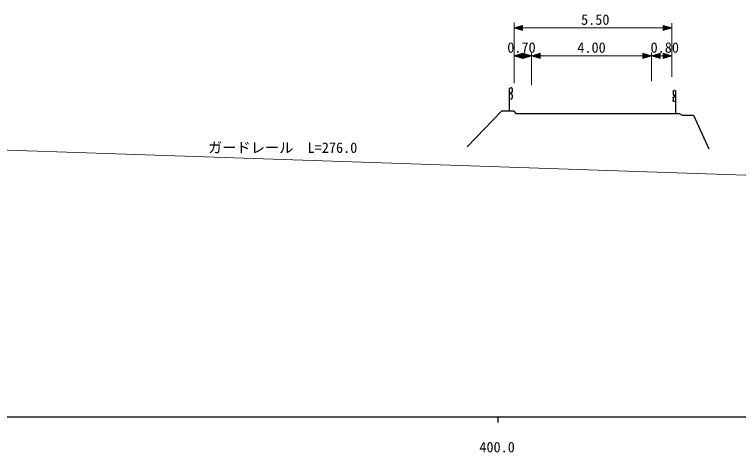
# Model space of a CAD drawing. Units: millimetres, scale not verified. Extents: x 40000 to 680000, y 20000 to 380000.
# Drawn here: x 383062 to 510257, y 198715 to 275582 of the extents above; entities that cross this region are included whole.
import ezdxf
from ezdxf.enums import TextEntityAlignment as Align

# ---------------------------------------------------------------- set-up
doc = ezdxf.new("R2010")
doc.units = ezdxf.units.MM
doc.header["$LTSCALE"] = 1000
for name, color, linetype, lineweight in [('M-BGD', 7, 'Continuous', 25), ('M-STR-HTXT', 7, 'Continuous', 13), ('M-TTL-BAND', 7, 'Continuous', 25)]:
    doc.layers.add(name, color=color, linetype=linetype, lineweight=lineweight)
doc.styles.add('ＭＳ ゴシック', font='')
doc.styles.get('ＭＳ ゴシック').set_extended_font_data('MS Gothic')

msp = doc.modelspace()

# ---------------------------------------------------------------- linework, layer by layer
at = {"layer": 'M-BGD'}
for p, q in [((470045, 258698), (470045, 262698)), ((470195, 262698), (470345, 262698)), ((470495, 262548), (470495, 262048)), ((498782, 262075), (498782, 261575)), ((499082, 262225), (498932, 262225)), ((499232, 258225), (499232, 262225)), ((470195, 260798), (470345, 260798)), ((470495, 261448), (470495, 260948)), ((498782, 260975), (498782, 260475)), ((499082, 260325), (498932, 260325)), ((462583, 252332), (468696, 258698)), ((468696, 258698), (470744, 258698)), ((470744, 258698), (471129, 258225)), ((471129, 258225), (499845, 258225)), ((499845, 258225), (500369, 257902)), ((500369, 257902), (502364, 257902)), ((502364, 257902), (505056, 251988))]:
    msp.add_line(p, q, dxfattribs=at)
for points in [[(470495, 262548), (470495, 262550), (470495, 262553), (470495, 262556), (470494, 262558), (470494, 262561), (470494, 262564), (470494, 262566), (470493, 262569), (470493, 262572), (470492, 262574), (470492, 262577), (470491, 262579), (470491, 262582), (470490, 262584), (470490, 262587), (470489, 262590), (470488, 262592), (470487, 262595), (470486, 262597), (470486, 262600), (470485, 262602), (470484, 262605), (470483, 262607), (470482, 262609), (470480, 262612), (470479, 262614), (470478, 262617), (470477, 262619), (470476, 262621), (470474, 262624), (470473, 262626), (470471, 262628), (470470, 262630), (470469, 262632), (470467, 262635), (470466, 262637), (470464, 262639), (470462, 262641), (470461, 262643), (470459, 262645), (470457, 262647), (470455, 262649), (470454, 262651), (470452, 262653), (470450, 262655), (470448, 262657), (470446, 262658), (470444, 262660), (470442, 262662), (470440, 262664), (470438, 262665), (470436, 262667), (470434, 262669), (470432, 262670), (470429, 262672), (470427, 262673), (470425, 262674), (470423, 262676), (470421, 262677), (470418, 262679), (470416, 262680), (470414, 262681), (470411, 262682), (470409, 262683), (470406, 262685), (470404, 262686), (470402, 262687), (470399, 262688), (470397, 262689), (470394, 262689), (470392, 262690), (470389, 262691), (470387, 262692), (470384, 262693), (470381, 262693), (470379, 262694), (470376, 262694), (470374, 262695), (470371, 262695), (470369, 262696), (470366, 262696), (470363, 262697), (470361, 262697), (470358, 262697), (470355, 262697), (470353, 262698), (470350, 262698), (470347, 262698), (470345, 262698)], [(470495, 262048), (470495, 262045), (470495, 262042), (470495, 262040), (470494, 262037), (470494, 262035), (470494, 262032), (470494, 262029), (470493, 262027), (470493, 262024), (470492, 262021), (470492, 262019), (470491, 262016), (470491, 262014), (470490, 262011), (470490, 262009), (470489, 262006), (470488, 262003), (470487, 262001), (470486, 261998), (470486, 261996), (470485, 261993), (470484, 261991), (470483, 261989), (470482, 261986), (470480, 261984), (470479, 261981), (470478, 261979), (470477, 261977), (470476, 261974), (470474, 261972), (470473, 261970), (470471, 261967), (470470, 261965), (470469, 261963), (470467, 261961), (470466, 261959), (470464, 261957), (470462, 261955), (470461, 261952), (470459, 261950), (470457, 261948), (470455, 261946), (470454, 261945), (470452, 261943), (470450, 261941), (470448, 261939), (470446, 261937), (470444, 261935), (470442, 261934), (470440, 261932), (470438, 261930), (470436, 261929), (470434, 261927), (470432, 261926), (470429, 261924), (470427, 261923), (470425, 261921), (470423, 261920), (470421, 261918), (470418, 261917), (470416, 261916), (470414, 261914), (470411, 261913), (470409, 261912), (470406, 261911), (470404, 261910), (470402, 261909), (470399, 261908), (470397, 261907), (470394, 261906), (470392, 261905), (470389, 261904), (470387, 261904), (470384, 261903), (470381, 261902), (470379, 261902), (470376, 261901), (470374, 261901), (470371, 261900), (470369, 261900), (470366, 261899), (470363, 261899), (470361, 261899), (470358, 261898), (470355, 261898), (470353, 261898), (470350, 261898), (470347, 261898), (470345, 261898)], [(498782, 262075), (498782, 262078), (498782, 262080), (498782, 262083), (498782, 262086), (498782, 262088), (498782, 262091), (498783, 262093), (498783, 262096), (498783, 262099), (498784, 262101), (498784, 262104), (498785, 262106), (498785, 262109), (498786, 262112), (498787, 262114), (498787, 262117), (498788, 262119), (498789, 262122), (498790, 262124), (498791, 262127), (498792, 262129), (498793, 262132), (498794, 262134), (498795, 262137), (498796, 262139), (498797, 262141), (498798, 262144), (498799, 262146), (498801, 262148), (498802, 262151), (498803, 262153), (498805, 262155), (498806, 262157), (498808, 262160), (498809, 262162), (498811, 262164), (498812, 262166), (498814, 262168), (498816, 262170), (498817, 262172), (498819, 262174), (498821, 262176), (498823, 262178), (498825, 262180), (498826, 262182), (498828, 262184), (498830, 262186), (498832, 262187), (498834, 262189), (498836, 262191), (498838, 262192), (498840, 262194), (498843, 262196), (498845, 262197), (498847, 262199), (498849, 262200), (498851, 262202), (498854, 262203), (498856, 262204), (498858, 262206), (498860, 262207), (498863, 262208), (498865, 262209), (498867, 262211), (498870, 262212), (498872, 262213), (498875, 262214), (498877, 262215), (498880, 262216), (498882, 262217), (498885, 262217), (498887, 262218), (498890, 262219), (498892, 262220), (498895, 262220), (498897, 262221), (498900, 262222), (498903, 262222), (498905, 262223), (498908, 262223), (498910, 262223), (498913, 262224), (498916, 262224), (498918, 262224), (498921, 262225), (498924, 262225), (498926, 262225), (498929, 262225), (498932, 262225)], [(470345, 261598), (470342, 261598), (470339, 261598), (470337, 261598), (470334, 261598), (470332, 261598), (470329, 261599), (470326, 261599), (470324, 261599), (470321, 261600), (470318, 261600), (470316, 261601), (470313, 261601), (470311, 261602), (470308, 261602), (470306, 261603), (470303, 261604), (470300, 261604), (470298, 261605), (470295, 261606), (470293, 261607), (470290, 261608), (470288, 261609), (470286, 261610), (470283, 261611), (470281, 261612), (470278, 261613), (470276, 261614), (470274, 261616), (470271, 261617), (470269, 261618), (470267, 261620), (470265, 261621), (470262, 261623), (470260, 261624), (470258, 261626), (470256, 261627), (470254, 261629), (470252, 261630), (470249, 261632), (470247, 261634), (470245, 261635), (470244, 261637), (470242, 261639), (470240, 261641), (470238, 261643), (470236, 261645), (470234, 261646), (470232, 261648), (470231, 261650), (470229, 261652), (470227, 261655), (470226, 261657), (470224, 261659), (470223, 261661), (470221, 261663), (470220, 261665), (470218, 261667), (470217, 261670), (470215, 261672), (470214, 261674), (470213, 261677), (470211, 261679), (470210, 261681), (470209, 261684), (470208, 261686), (470207, 261689), (470206, 261691), (470205, 261693), (470204, 261696), (470203, 261698), (470202, 261701), (470201, 261703), (470201, 261706), (470200, 261709), (470199, 261711), (470199, 261714), (470198, 261716), (470198, 261719), (470197, 261721), (470197, 261724), (470196, 261727), (470196, 261729), (470196, 261732), (470195, 261735), (470195, 261737), (470195, 261740), (470195, 261742), (470195, 261745), (470195, 261748), (470195, 261750), (470195, 261753), (470195, 261756), (470195, 261758), (470195, 261761), (470196, 261764), (470196, 261766), (470196, 261769), (470197, 261772), (470197, 261774), (470198, 261777), (470198, 261779), (470199, 261782), (470199, 261784), (470200, 261787), (470201, 261790), (470201, 261792), (470202, 261795), (470203, 261797), (470204, 261800), (470205, 261802), (470206, 261805), (470207, 261807), (470208, 261809), (470209, 261812), (470210, 261814), (470211, 261817), (470213, 261819), (470214, 261821), (470215, 261824), (470217, 261826), (470218, 261828), (470220, 261830), (470221, 261832), (470223, 261835), (470224, 261837), (470226, 261839), (470227, 261841), (470229, 261843), (470231, 261845), (470232, 261847), (470234, 261849), (470236, 261851), (470238, 261853), (470240, 261855), (470242, 261857), (470244, 261858), (470245, 261860), (470247, 261862), (470249, 261864), (470252, 261865), (470254, 261867), (470256, 261869), (470258, 261870), (470260, 261872), (470262, 261873), (470265, 261874), (470267, 261876), (470269, 261877), (470271, 261879), (470274, 261880), (470276, 261881), (470278, 261882), (470281, 261883), (470283, 261885), (470286, 261886), (470288, 261887), (470290, 261888), (470293, 261889), (470295, 261889), (470298, 261890), (470300, 261891), (470303, 261892), (470306, 261893), (470308, 261893), (470311, 261894), (470313, 261894), (470316, 261895), (470318, 261895), (470321, 261896), (470324, 261896), (470326, 261897), (470329, 261897), (470332, 261897), (470334, 261897), (470337, 261898), (470339, 261898), (470342, 261898), (470345, 261898)], [(470495, 261448), (470495, 261450), (470495, 261453), (470495, 261456), (470494, 261458), (470494, 261461), (470494, 261464), (470494, 261466), (470493, 261469), (470493, 261472), (470492, 261474), (470492, 261477), (470491, 261479), (470491, 261482), (470490, 261484), (470490, 261487), (470489, 261490), (470488, 261492), (470487, 261495), (470486, 261497), (470486, 261500), (470485, 261502), (470484, 261505), (470483, 261507), (470482, 261509), (470480, 261512), (470479, 261514), (470478, 261517), (470477, 261519), (470476, 261521), (470474, 261524), (470473, 261526), (470471, 261528), (470470, 261530), (470469, 261532), (470467, 261535), (470466, 261537), (470464, 261539), (470462, 261541), (470461, 261543), (470459, 261545), (470457, 261547), (470455, 261549), (470454, 261551), (470452, 261553), (470450, 261555), (470448, 261557), (470446, 261558), (470444, 261560), (470442, 261562), (470440, 261564), (470438, 261565), (470436, 261567), (470434, 261569), (470432, 261570), (470429, 261572), (470427, 261573), (470425, 261574), (470423, 261576), (470421, 261577), (470418, 261579), (470416, 261580), (470414, 261581), (470411, 261582), (470409, 261583), (470406, 261585), (470404, 261586), (470402, 261587), (470399, 261588), (470397, 261589), (470394, 261589), (470392, 261590), (470389, 261591), (470387, 261592), (470384, 261593), (470381, 261593), (470379, 261594), (470376, 261594), (470374, 261595), (470371, 261595), (470369, 261596), (470366, 261596), (470363, 261597), (470361, 261597), (470358, 261597), (470355, 261597), (470353, 261598), (470350, 261598), (470347, 261598), (470345, 261598)], [(470345, 260798), (470347, 260798), (470350, 260798), (470353, 260798), (470355, 260798), (470358, 260798), (470361, 260799), (470363, 260799), (470366, 260799), (470369, 260800), (470371, 260800), (470374, 260801), (470377, 260801), (470379, 260802), (470382, 260802), (470384, 260803), (470387, 260804), (470390, 260805), (470392, 260805), (470395, 260806), (470397, 260807), (470400, 260808), (470402, 260809), (470405, 260810), (470407, 260811), (470410, 260812), (470412, 260814), (470414, 260815), (470417, 260816), (470419, 260817), (470421, 260819), (470424, 260820), (470426, 260822), (470428, 260823), (470430, 260825), (470433, 260826), (470435, 260828), (470437, 260829), (470439, 260831), (470441, 260833), (470443, 260834), (470445, 260836), (470447, 260838), (470449, 260840), (470451, 260842), (470453, 260844), (470455, 260846), (470456, 260848), (470458, 260850), (470460, 260852), (470462, 260854), (470463, 260856), (470465, 260858), (470466, 260860), (470468, 260862), (470470, 260864), (470471, 260867), (470472, 260869), (470474, 260871), (470475, 260874), (470476, 260876), (470478, 260878), (470479, 260881), (470480, 260883), (470481, 260885), (470482, 260888), (470483, 260890), (470484, 260893), (470485, 260895), (470486, 260898), (470487, 260900), (470488, 260903), (470489, 260906), (470489, 260908), (470490, 260911), (470491, 260913), (470491, 260916), (470492, 260919), (470492, 260921), (470493, 260924), (470493, 260926), (470494, 260929), (470494, 260932), (470494, 260934), (470494, 260937), (470495, 260940), (470495, 260942), (470495, 260945), (470495, 260948)], [(498782, 261575), (498782, 261572), (498782, 261570), (498782, 261567), (498782, 261564), (498782, 261562), (498782, 261559), (498783, 261556), (498783, 261554), (498783, 261551), (498784, 261549), (498784, 261546), (498785, 261543), (498785, 261541), (498786, 261538), (498787, 261536), (498787, 261533), (498788, 261531), (498789, 261528), (498790, 261526), (498791, 261523), (498792, 261521), (498793, 261518), (498794, 261516), (498795, 261513), (498796, 261511), (498797, 261508), (498798, 261506), (498799, 261504), (498801, 261501), (498802, 261499), (498803, 261497), (498805, 261495), (498806, 261492), (498808, 261490), (498809, 261488), (498811, 261486), (498812, 261484), (498814, 261482), (498816, 261480), (498817, 261478), (498819, 261476), (498821, 261474), (498823, 261472), (498825, 261470), (498826, 261468), (498828, 261466), (498830, 261464), (498832, 261463), (498834, 261461), (498836, 261459), (498838, 261457), (498840, 261456), (498843, 261454), (498845, 261453), (498847, 261451), (498849, 261450), (498851, 261448), (498854, 261447), (498856, 261445), (498858, 261444), (498860, 261443), (498863, 261442), (498865, 261440), (498867, 261439), (498870, 261438), (498872, 261437), (498875, 261436), (498877, 261435), (498880, 261434), (498882, 261433), (498885, 261432), (498887, 261432), (498890, 261431), (498892, 261430), (498895, 261429), (498897, 261429), (498900, 261428), (498903, 261428), (498905, 261427), (498908, 261427), (498910, 261426), (498913, 261426), (498916, 261426), (498918, 261426), (498921, 261425), (498924, 261425), (498926, 261425), (498929, 261425), (498932, 261425)], [(498782, 260975), (498782, 260978), (498782, 260980), (498782, 260983), (498782, 260986), (498782, 260988), (498782, 260991), (498783, 260993), (498783, 260996), (498783, 260999), (498784, 261001), (498784, 261004), (498785, 261006), (498785, 261009), (498786, 261012), (498787, 261014), (498787, 261017), (498788, 261019), (498789, 261022), (498790, 261024), (498791, 261027), (498792, 261029), (498793, 261032), (498794, 261034), (498795, 261037), (498796, 261039), (498797, 261041), (498798, 261044), (498799, 261046), (498801, 261048), (498802, 261051), (498803, 261053), (498805, 261055), (498806, 261057), (498808, 261060), (498809, 261062), (498811, 261064), (498812, 261066), (498814, 261068), (498816, 261070), (498817, 261072), (498819, 261074), (498821, 261076), (498823, 261078), (498825, 261080), (498826, 261082), (498828, 261084), (498830, 261086), (498832, 261087), (498834, 261089), (498836, 261091), (498838, 261092), (498840, 261094), (498843, 261096), (498845, 261097), (498847, 261099), (498849, 261100), (498851, 261102), (498854, 261103), (498856, 261104), (498858, 261106), (498860, 261107), (498863, 261108), (498865, 261109), (498867, 261111), (498870, 261112), (498872, 261113), (498875, 261114), (498877, 261115), (498880, 261116), (498882, 261117), (498885, 261117), (498887, 261118), (498890, 261119), (498892, 261120), (498895, 261120), (498897, 261121), (498900, 261122), (498903, 261122), (498905, 261123), (498908, 261123), (498910, 261123), (498913, 261124), (498916, 261124), (498918, 261124), (498921, 261125), (498924, 261125), (498926, 261125), (498929, 261125), (498932, 261125)], [(498932, 261125), (498934, 261125), (498937, 261125), (498939, 261125), (498942, 261125), (498945, 261126), (498947, 261126), (498950, 261126), (498953, 261126), (498955, 261127), (498958, 261127), (498960, 261128), (498963, 261128), (498965, 261129), (498968, 261129), (498971, 261130), (498973, 261131), (498976, 261132), (498978, 261132), (498981, 261133), (498983, 261134), (498986, 261135), (498988, 261136), (498990, 261137), (498993, 261138), (498995, 261139), (498998, 261140), (499000, 261141), (499002, 261143), (499005, 261144), (499007, 261145), (499009, 261147), (499011, 261148), (499014, 261149), (499016, 261151), (499018, 261152), (499020, 261154), (499022, 261155), (499024, 261157), (499026, 261159), (499028, 261160), (499030, 261162), (499032, 261164), (499034, 261166), (499036, 261167), (499038, 261169), (499040, 261171), (499042, 261173), (499043, 261175), (499045, 261177), (499047, 261179), (499049, 261181), (499050, 261183), (499052, 261185), (499053, 261187), (499055, 261190), (499056, 261192), (499058, 261194), (499059, 261196), (499061, 261198), (499062, 261201), (499063, 261203), (499064, 261205), (499066, 261208), (499067, 261210), (499068, 261212), (499069, 261215), (499070, 261217), (499071, 261220), (499072, 261222), (499073, 261225), (499074, 261227), (499075, 261230), (499075, 261232), (499076, 261235), (499077, 261237), (499077, 261240), (499078, 261242), (499079, 261245), (499079, 261247), (499079, 261250), (499080, 261253), (499080, 261255), (499081, 261258), (499081, 261260), (499081, 261263), (499081, 261266), (499081, 261268), (499081, 261271), (499082, 261274), (499082, 261276), (499081, 261279), (499081, 261282), (499081, 261284), (499081, 261287), (499081, 261289), (499081, 261292), (499080, 261295), (499080, 261297), (499079, 261300), (499079, 261302), (499079, 261305), (499078, 261308), (499077, 261310), (499077, 261313), (499076, 261315), (499075, 261318), (499075, 261320), (499074, 261323), (499073, 261325), (499072, 261328), (499071, 261330), (499070, 261333), (499069, 261335), (499068, 261337), (499067, 261340), (499066, 261342), (499064, 261345), (499063, 261347), (499062, 261349), (499061, 261351), (499059, 261354), (499058, 261356), (499056, 261358), (499055, 261360), (499053, 261362), (499052, 261365), (499050, 261367), (499049, 261369), (499047, 261371), (499045, 261373), (499043, 261375), (499042, 261377), (499040, 261379), (499038, 261381), (499036, 261382), (499034, 261384), (499032, 261386), (499030, 261388), (499028, 261389), (499026, 261391), (499024, 261393), (499022, 261394), (499020, 261396), (499018, 261398), (499016, 261399), (499014, 261400), (499011, 261402), (499009, 261403), (499007, 261405), (499005, 261406), (499002, 261407), (499000, 261408), (498998, 261410), (498995, 261411), (498993, 261412), (498990, 261413), (498988, 261414), (498986, 261415), (498983, 261416), (498981, 261417), (498978, 261418), (498976, 261418), (498973, 261419), (498971, 261420), (498968, 261420), (498965, 261421), (498963, 261422), (498960, 261422), (498958, 261423), (498955, 261423), (498953, 261423), (498950, 261424), (498947, 261424), (498945, 261424), (498942, 261425), (498939, 261425), (498937, 261425), (498934, 261425), (498932, 261425)], [(498932, 260325), (498929, 260325), (498926, 260325), (498924, 260325), (498921, 260325), (498918, 260326), (498916, 260326), (498913, 260326), (498910, 260326), (498908, 260327), (498905, 260327), (498903, 260328), (498900, 260328), (498897, 260329), (498895, 260329), (498892, 260330), (498890, 260331), (498887, 260332), (498885, 260332), (498882, 260333), (498880, 260334), (498877, 260335), (498875, 260336), (498872, 260337), (498870, 260338), (498867, 260339), (498865, 260340), (498863, 260342), (498860, 260343), (498858, 260344), (498856, 260345), (498854, 260347), (498851, 260348), (498849, 260350), (498847, 260351), (498845, 260353), (498843, 260354), (498840, 260356), (498838, 260357), (498836, 260359), (498834, 260361), (498832, 260363), (498830, 260364), (498828, 260366), (498826, 260368), (498825, 260370), (498823, 260372), (498821, 260374), (498819, 260376), (498817, 260378), (498816, 260380), (498814, 260382), (498812, 260384), (498811, 260386), (498809, 260388), (498808, 260390), (498806, 260392), (498805, 260395), (498803, 260397), (498802, 260399), (498801, 260401), (498799, 260404), (498798, 260406), (498797, 260408), (498796, 260411), (498795, 260413), (498794, 260416), (498793, 260418), (498792, 260421), (498791, 260423), (498790, 260426), (498789, 260428), (498788, 260431), (498787, 260433), (498787, 260436), (498786, 260438), (498785, 260441), (498785, 260443), (498784, 260446), (498784, 260449), (498783, 260451), (498783, 260454), (498783, 260456), (498782, 260459), (498782, 260462), (498782, 260464), (498782, 260467), (498782, 260470), (498782, 260472), (498782, 260475)]]:
    msp.add_lwpolyline(points, dxfattribs=at)
at = {"layer": 'M-STR-HTXT'}
for p, q in [((470821, 274191), (470821, 263524)), ((470821, 273222), (472321, 273672)), ((472321, 273492), (471721, 273492)), ((472021, 273582), (472321, 273582)), ((472321, 272772), (472321, 273672)), ((498539, 273222), (497039, 273672)), ((497039, 273672), (497039, 272772)), ((497339, 273582), (497039, 273582)), ((497039, 273492), (497639, 273492)), ((498539, 274037), (498539, 264624)), ((470821, 273222), (472321, 272772)), ((470821, 273222), (472321, 273222)), ((472321, 273312), (471121, 273312)), ((472321, 273132), (471121, 273132)), ((471421, 273402), (472321, 273402)), ((471421, 273042), (472321, 273042)), ((472321, 272952), (471721, 272952)), ((472021, 272862), (472321, 272862)), ((472321, 273222), (497039, 273222)), ((497939, 273402), (497039, 273402)), ((497039, 273312), (498239, 273312)), ((498539, 273222), (497039, 272772)), ((498539, 273222), (497039, 273222)), ((497039, 273132), (498239, 273132)), ((497939, 273042), (497039, 273042)), ((497039, 272952), (497639, 272952)), ((497339, 272862), (497039, 272862)), ((470821, 268317), (472321, 268767)), ((472321, 268407), (471121, 268407)), ((471421, 268497), (472321, 268497)), ((472321, 268587), (471721, 268587)), ((472021, 268677), (472321, 268677)), ((472321, 267867), (472321, 268767)), ((473896, 268317), (472396, 268767)), ((472396, 268767), (472396, 267867)), ((472696, 268677), (472396, 268677)), ((472396, 268587), (472996, 268587)), ((473296, 268497), (472396, 268497)), ((472396, 268407), (473596, 268407)), ((473896, 268791), (473896, 263159)), ((473896, 268317), (475396, 268767)), ((475396, 268407), (474196, 268407)), ((474496, 268497), (475396, 268497)), ((475396, 268587), (474796, 268587)), ((475096, 268677), (475396, 268677)), ((475396, 267867), (475396, 268767)), ((494972, 268317), (493472, 268767)), ((493472, 268767), (493472, 267867)), ((493772, 268677), (493472, 268677)), ((493472, 268587), (494072, 268587)), ((494372, 268497), (493472, 268497)), ((493472, 268407), (494672, 268407)), ((494972, 268938), (494972, 263907)), ((494972, 268317), (496472, 268767)), ((496472, 268407), (495272, 268407)), ((495572, 268497), (496472, 268497)), ((496472, 268587), (495872, 268587)), ((496172, 268677), (496472, 268677)), ((496472, 267867), (496472, 268767)), ((498539, 268317), (497039, 268767)), ((497039, 268767), (497039, 267867)), ((497339, 268677), (497039, 268677)), ((497039, 268587), (497639, 268587)), ((497939, 268497), (497039, 268497)), ((497039, 268407), (498239, 268407)), ((470821, 268317), (472321, 267867)), ((470821, 268317), (472321, 268317)), ((472321, 268227), (471121, 268227)), ((471421, 268137), (472321, 268137)), ((472321, 268047), (471721, 268047)), ((472021, 267957), (472321, 267957)), ((472321, 268317), (472396, 268317)), ((473896, 268317), (472396, 267867)), ((473896, 268317), (472396, 268317)), ((472396, 268227), (473596, 268227)), ((473296, 268137), (472396, 268137)), ((472396, 268047), (472996, 268047)), ((472696, 267957), (472396, 267957)), ((473896, 268317), (475396, 267867)), ((473896, 268317), (475396, 268317)), ((475396, 268227), (474196, 268227)), ((474496, 268137), (475396, 268137)), ((475396, 268047), (474796, 268047)), ((475096, 267957), (475396, 267957)), ((475396, 268317), (493472, 268317)), ((494972, 268317), (493472, 267867)), ((494972, 268317), (493472, 268317)), ((493472, 268227), (494672, 268227)), ((494372, 268137), (493472, 268137)), ((493472, 268047), (494072, 268047)), ((493772, 267957), (493472, 267957)), ((494972, 268317), (496472, 267867)), ((494972, 268317), (496472, 268317)), ((496472, 268227), (495272, 268227)), ((495572, 268137), (496472, 268137)), ((496472, 268047), (495872, 268047)), ((496172, 267957), (496472, 267957)), ((496472, 268317), (497039, 268317)), ((498539, 268317), (497039, 267867)), ((498539, 268317), (497039, 268317)), ((497039, 268227), (498239, 268227)), ((497939, 268137), (497039, 268137)), ((497039, 268047), (497639, 268047)), ((497339, 267957), (497039, 267957))]:
    msp.add_line(p, q, dxfattribs=at)
msp.add_lwpolyline([(313053, 243473), (340313, 253206), (533997, 246617)], dxfattribs=at)
at = {"layer": 'M-TTL-BAND'}
for p, q in [((40000, 205000), (579000, 205000)), ((468000, 205000), (468000, 204000))]:
    msp.add_line(p, q, dxfattribs=at)

# ---------------------------------------------------------------- texts
at = {"layer": 'M-STR-HTXT', "style": 'ＭＳ ゴシック'}
for s, p in [('5.50', (485094, 273222)), ('0.70', (472128, 268317)), ('4.00', (484434, 268317)), ('0.80', (497300, 268317)), ('ガードレール\u3000L=276.0', (430172, 250750))]:
    msp.add_text(s, height=1833, dxfattribs=at).set_placement(p, align=Align.BOTTOM_CENTER)
at = {"layer": 'M-TTL-BAND', "style": 'ＭＳ ゴシック'}
msp.add_text('400.0', height=1833, dxfattribs=at).set_placement((467844, 198195), align=Align.BOTTOM_CENTER)

doc.saveas('drawing.dxf')
